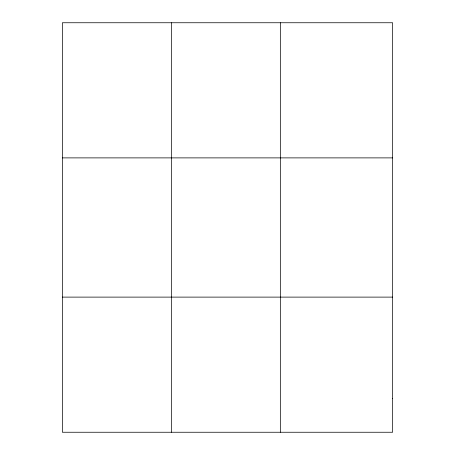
<?xml version="1.0" encoding="UTF-8"?>
<svg xmlns="http://www.w3.org/2000/svg" width="455" height="455" viewBox="0 0 455 455"><rect width="100%" height="100%" fill="white"/><g stroke="black" fill="none" stroke-linecap="round" stroke-linejoin="round"><path stroke-width="0.68" d="M171.359 22.75L171.359 432.25M280.337 22.75L280.337 432.25M62.381 157.885L392.62 157.885M62.381 297.115L392.62 297.115M392.62 398.466L392.62 432.25L62.381 432.25L62.381 22.75L392.62 22.75L392.62 398.466"/></g></svg>
